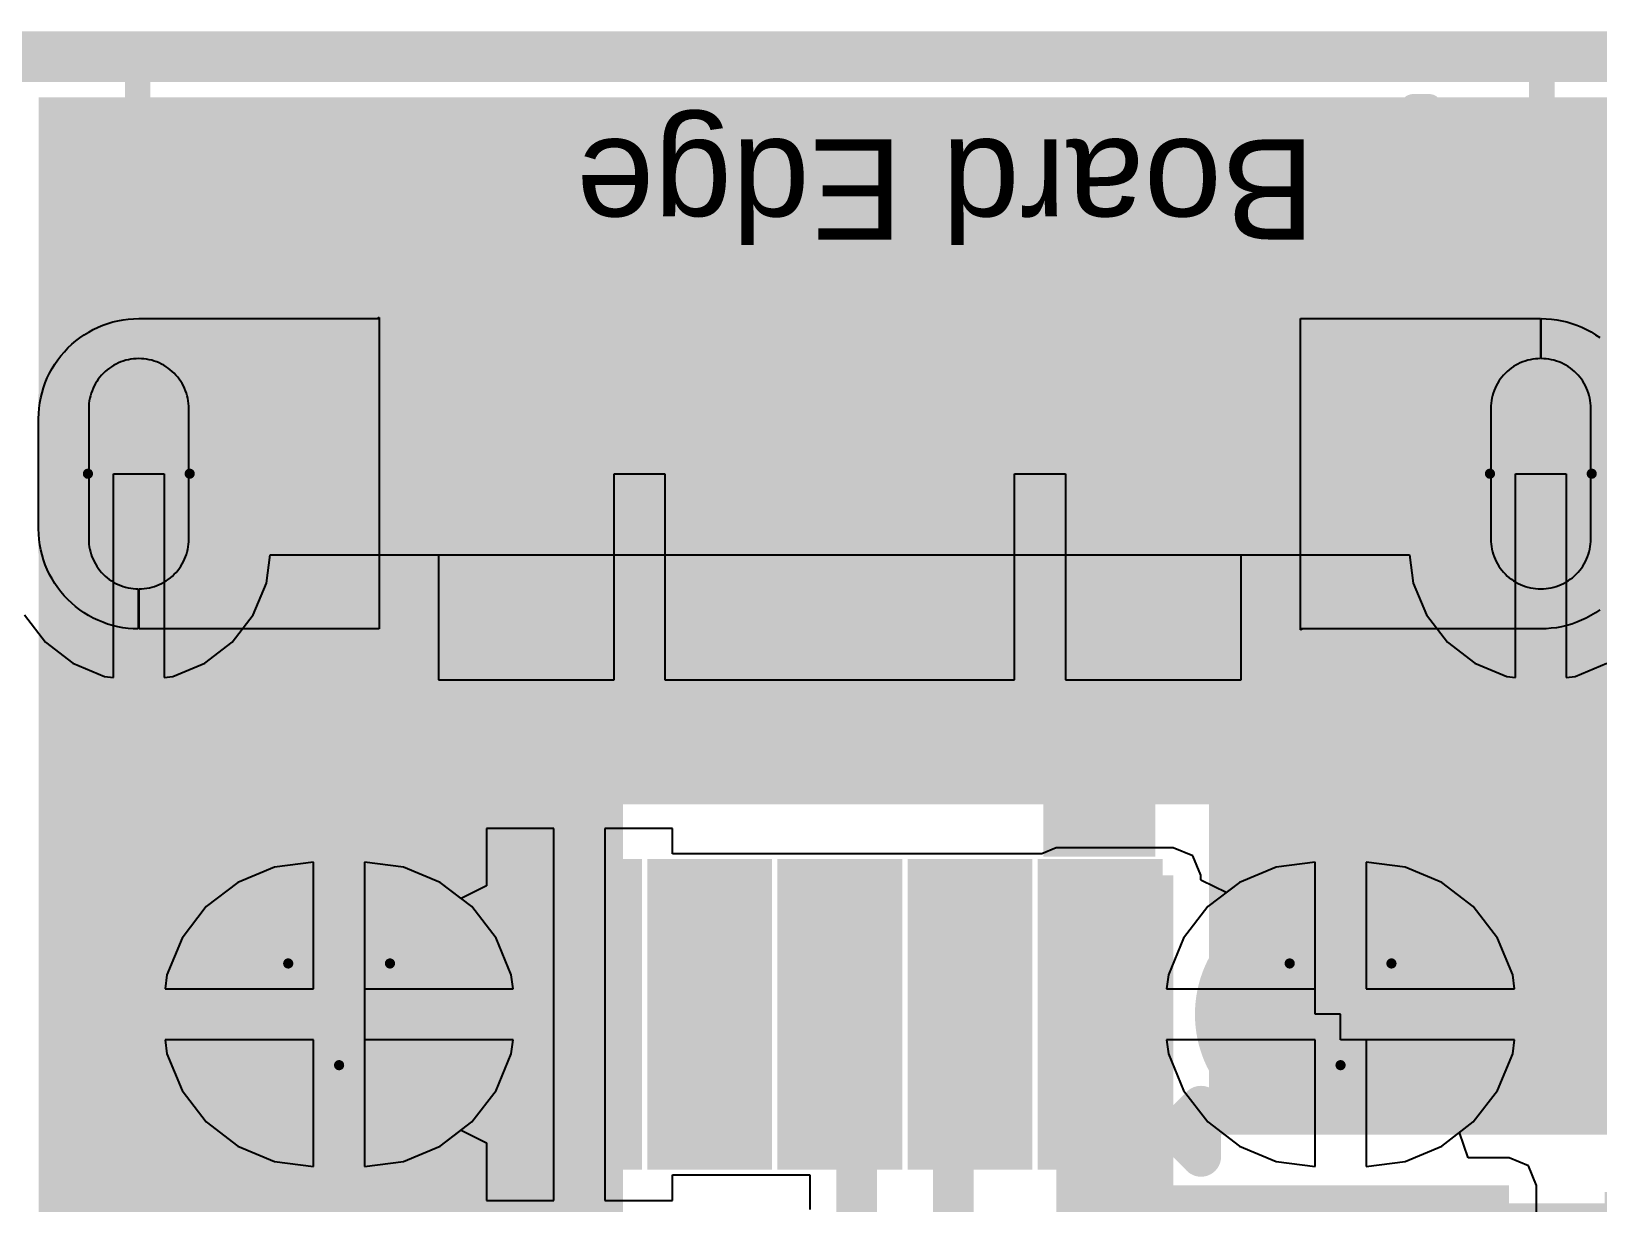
# Model space of a CAD drawing. Header units: inches. Extents: x -0.3 to 9.9, y -0.4 to 5.
# Drawn here: x 0.1525 to 0.4604, y 2.5426 to 2.7729 of the extents above; entities that cross this region are included whole.
import ezdxf

# ---------------------------------------------------------------- set-up
doc = ezdxf.new("R2010")
doc.units = ezdxf.units.IN
doc.header["$MEASUREMENT"] = 0
for name, color, linetype in [('Board Outline', 216, 'Continuous'), ('Bottom Layer', 5, 'Continuous'), ('Bottom Solder', 6, 'Continuous'), ('Drill Drawing', 1, 'Continuous'), ('Multi-Layer', 9, 'Continuous'), ('Pad Holes', 156, 'Continuous'), ('Top Layer', 1, 'Continuous'), ('Top Overlay', 2, 'Continuous'), ('Top Paste', 8, 'Continuous'), ('Top Solder', 216, 'Continuous')]:
    doc.layers.add(name, color=color, linetype=linetype)
doc.styles.add('Arial', font='', dxfattribs={"height": 0.2})
doc.styles.get('Arial').set_extended_font_data('Arial')

# ---------------------------------------------------------------- blocks, each defined once
blk = doc.blocks.new('10118194_0001LF__126')
at = {"layer": 'Bottom Layer'}
h = blk.add_hatch(color=5, dxfattribs=at)
edge = h.paths.add_edge_path()
edge.add_arc((-0.0935, 0), 0.01969, 270, 450)
edge.add_line((-0.0935, 0.01969), (-0.10335, 0.01969))
edge.add_arc((-0.10335, 0), 0.01969, 90, 270)
edge.add_line((-0.10335, -0.01969), (-0.0935, -0.01969))
h = blk.add_hatch(color=5, dxfattribs=at)
edge = h.paths.add_edge_path()
edge.add_arc((0.10335, 0), 0.01969, 270, 450)
edge.add_line((0.10335, 0.01969), (0.0935, 0.01969))
edge.add_arc((0.0935, 0), 0.01969, 90, 270)
edge.add_line((0.0935, -0.01969), (0.10335, -0.01969))
h = blk.add_hatch(color=5, dxfattribs=at)
edge = h.paths.add_edge_path()
edge.add_arc((-0.1378, -0.12106), 0.01575, 180, 360)
edge.add_line((-0.12205, -0.12106), (-0.12205, -0.09154))
edge.add_arc((-0.1378, -0.09154), 0.01575, 0, 180)
edge.add_line((-0.15354, -0.09154), (-0.15354, -0.12106))
h = blk.add_hatch(color=5, dxfattribs=at)
edge = h.paths.add_edge_path()
edge.add_arc((0.1378, -0.12106), 0.01575, 180, 360)
edge.add_line((0.15354, -0.12106), (0.15354, -0.09154))
edge.add_arc((0.1378, -0.09154), 0.01575, 0, 180)
edge.add_line((0.12205, -0.09154), (0.12205, -0.12106))
at = {"layer": 'Bottom Solder'}
h = blk.add_hatch(color=6, dxfattribs=at)
edge = h.paths.add_edge_path()
edge.add_arc((-0.0935, 0), 0.02369, 270, 450)
edge.add_line((-0.0935, 0.02369), (-0.10335, 0.02369))
edge.add_arc((-0.10335, 0), 0.02369, 90, 270)
edge.add_line((-0.10335, -0.02369), (-0.0935, -0.02369))
h = blk.add_hatch(color=6, dxfattribs=at)
edge = h.paths.add_edge_path()
edge.add_arc((0.10335, 0), 0.02369, 270, 450)
edge.add_line((0.10335, 0.02369), (0.0935, 0.02369))
edge.add_arc((0.0935, 0), 0.02369, 90, 270)
edge.add_line((0.0935, -0.02369), (0.10335, -0.02369))
h = blk.add_hatch(color=6, dxfattribs=at)
edge = h.paths.add_edge_path()
edge.add_arc((-0.1378, -0.12106), 0.01975, 180, 360)
edge.add_line((-0.11805, -0.12106), (-0.11805, -0.09154))
edge.add_arc((-0.1378, -0.09154), 0.01975, 0, 180)
edge.add_line((-0.15754, -0.09154), (-0.15754, -0.12106))
h = blk.add_hatch(color=6, dxfattribs=at)
edge = h.paths.add_edge_path()
edge.add_arc((0.1378, -0.12106), 0.01975, 180, 360)
edge.add_line((0.15754, -0.12106), (0.15754, -0.09154))
edge.add_arc((0.1378, -0.09154), 0.01975, 0, 180)
edge.add_line((0.11805, -0.09154), (0.11805, -0.12106))
at = {"layer": 'Multi-Layer'}
h = blk.add_hatch(color=9, dxfattribs=at)
edge = h.paths.add_edge_path()
edge.add_arc((-0.0935, 0), 0.01969, 270, 450)
edge.add_line((-0.0935, 0.01969), (-0.10335, 0.01969))
edge.add_arc((-0.10335, 0), 0.01969, 90, 270)
edge.add_line((-0.10335, -0.01969), (-0.0935, -0.01969))
h = blk.add_hatch(color=9, dxfattribs=at)
edge = h.paths.add_edge_path()
edge.add_arc((0.10335, 0), 0.01969, 270, 450)
edge.add_line((0.10335, 0.01969), (0.0935, 0.01969))
edge.add_arc((0.0935, 0), 0.01969, 90, 270)
edge.add_line((0.0935, -0.01969), (0.10335, -0.01969))
h = blk.add_hatch(color=9, dxfattribs=at)
edge = h.paths.add_edge_path()
edge.add_arc((-0.1378, -0.12106), 0.01575, 180, 360)
edge.add_line((-0.12205, -0.12106), (-0.12205, -0.09154))
edge.add_arc((-0.1378, -0.09154), 0.01575, 0, 180)
edge.add_line((-0.15354, -0.09154), (-0.15354, -0.12106))
h = blk.add_hatch(color=9, dxfattribs=at)
edge = h.paths.add_edge_path()
edge.add_arc((0.1378, -0.12106), 0.01575, 180, 360)
edge.add_line((0.15354, -0.12106), (0.15354, -0.09154))
edge.add_arc((0.1378, -0.09154), 0.01575, 0, 180)
edge.add_line((0.12205, -0.09154), (0.12205, -0.12106))
at = {"layer": 'Pad Holes'}
h = blk.add_hatch(color=7, dxfattribs=at)
edge = h.paths.add_edge_path()
edge.add_arc((-0.09252, 0), 0.01083, 270, 450)
edge.add_line((-0.09252, 0.01083), (-0.10433, 0.01083))
edge.add_arc((-0.10433, 0), 0.01083, 90, 270)
edge.add_line((-0.10433, -0.01083), (-0.09252, -0.01083))
h = blk.add_hatch(color=7, dxfattribs=at)
edge = h.paths.add_edge_path()
edge.add_arc((0.10433, 0), 0.01083, 270, 450)
edge.add_line((0.10433, 0.01083), (0.09252, 0.01083))
edge.add_arc((0.09252, 0), 0.01083, 90, 270)
edge.add_line((0.09252, -0.01083), (0.10433, -0.01083))
h = blk.add_hatch(color=7, dxfattribs=at)
edge = h.paths.add_edge_path()
edge.add_arc((-0.1378, -0.11909), 0.00984, 180, 360)
edge.add_line((-0.12795, -0.11909), (-0.12795, -0.0935))
edge.add_arc((-0.1378, -0.0935), 0.00984, 0, 180)
edge.add_line((-0.14764, -0.0935), (-0.14764, -0.11909))
h = blk.add_hatch(color=7, dxfattribs=at)
edge = h.paths.add_edge_path()
edge.add_arc((0.1378, -0.11909), 0.00984, 180, 360)
edge.add_line((0.14764, -0.11909), (0.14764, -0.0935))
edge.add_arc((0.1378, -0.0935), 0.00984, 0, 180)
edge.add_line((0.12795, -0.0935), (0.12795, -0.11909))
at = {"layer": 'Top Layer'}
for points in [[(-0.05945, 0.02657), (-0.04291, 0.02657), (-0.04291, -0.02657), (-0.05945, -0.02657)], [(-0.03386, 0.02657), (-0.01732, 0.02657), (-0.01732, -0.02657), (-0.03386, -0.02657)], [(-0.00827, 0.02657), (0.00827, 0.02657), (0.00827, -0.02657), (-0.00827, -0.02657)], [(0.01732, 0.02657), (0.03386, 0.02657), (0.03386, -0.02657), (0.01732, -0.02657)], [(0.04291, 0.02657), (0.05945, 0.02657), (0.05945, -0.02657), (0.04291, -0.02657)], [(-0.0689, -0.07579), (-0.00984, -0.07579), (-0.00984, -0.13681), (-0.0689, -0.13681)], [(0.00984, -0.07579), (0.0689, -0.07579), (0.0689, -0.13681), (0.00984, -0.13681)]]:
    blk.add_hatch(color=1, dxfattribs=at).paths.add_polyline_path(points)
h = blk.add_hatch(color=1, dxfattribs=at)
edge = h.paths.add_edge_path()
edge.add_arc((-0.0935, 0), 0.01969, 270, 450)
edge.add_line((-0.0935, 0.01969), (-0.10335, 0.01969))
edge.add_arc((-0.10335, 0), 0.01969, 90, 270)
edge.add_line((-0.10335, -0.01969), (-0.0935, -0.01969))
h = blk.add_hatch(color=1, dxfattribs=at)
edge = h.paths.add_edge_path()
edge.add_arc((0.10335, 0), 0.01969, 270, 450)
edge.add_line((0.10335, 0.01969), (0.0935, 0.01969))
edge.add_arc((0.0935, 0), 0.01969, 90, 270)
edge.add_line((0.0935, -0.01969), (0.10335, -0.01969))
h = blk.add_hatch(color=1, dxfattribs=at)
edge = h.paths.add_edge_path()
edge.add_arc((-0.1378, -0.12106), 0.01575, 180, 360)
edge.add_line((-0.12205, -0.12106), (-0.12205, -0.09154))
edge.add_arc((-0.1378, -0.09154), 0.01575, 0, 180)
edge.add_line((-0.15354, -0.09154), (-0.15354, -0.12106))
h = blk.add_hatch(color=1, dxfattribs=at)
edge = h.paths.add_edge_path()
edge.add_arc((0.1378, -0.12106), 0.01575, 180, 360)
edge.add_line((0.15354, -0.12106), (0.15354, -0.09154))
edge.add_arc((0.1378, -0.09154), 0.01575, 0, 180)
edge.add_line((0.12205, -0.09154), (0.12205, -0.12106))
at = {"layer": 'Top Overlay'}
blk.add_hatch(color=2, dxfattribs=at).paths.add_polyline_path([(-0.062, -0.042), (-0.04, -0.042), (-0.04, -0.031), (-0.062, -0.031)])
at = {"layer": 'Top Paste'}
for points in [[(-0.05945, 0.02657), (-0.04291, 0.02657), (-0.04291, -0.02657), (-0.05945, -0.02657)], [(-0.03386, 0.02657), (-0.01732, 0.02657), (-0.01732, -0.02657), (-0.03386, -0.02657)], [(-0.00827, 0.02657), (0.00827, 0.02657), (0.00827, -0.02657), (-0.00827, -0.02657)], [(0.01732, 0.02657), (0.03386, 0.02657), (0.03386, -0.02657), (0.01732, -0.02657)], [(0.04291, 0.02657), (0.05945, 0.02657), (0.05945, -0.02657), (0.04291, -0.02657)], [(-0.0689, -0.07579), (-0.00984, -0.07579), (-0.00984, -0.13681), (-0.0689, -0.13681)], [(0.00984, -0.07579), (0.0689, -0.07579), (0.0689, -0.13681), (0.00984, -0.13681)]]:
    blk.add_hatch(color=8, dxfattribs=at).paths.add_polyline_path(points)
at = {"layer": 'Top Solder'}
for points in [[(-0.06345, 0.03057), (-0.03891, 0.03057), (-0.03891, -0.03057), (-0.06345, -0.03057)], [(-0.03786, 0.03057), (-0.01332, 0.03057), (-0.01332, -0.03057), (-0.03786, -0.03057)], [(-0.01227, 0.03057), (0.01227, 0.03057), (0.01227, -0.03057), (-0.01227, -0.03057)], [(0.01332, 0.03057), (0.03786, 0.03057), (0.03786, -0.03057), (0.01332, -0.03057)], [(0.03891, 0.03057), (0.06345, 0.03057), (0.06345, -0.03057), (0.03891, -0.03057)], [(-0.0729, -0.07179), (-0.00584, -0.07179), (-0.00584, -0.14081), (-0.0729, -0.14081)], [(0.00584, -0.07179), (0.0729, -0.07179), (0.0729, -0.14081), (0.00584, -0.14081)]]:
    blk.add_hatch(color=216, dxfattribs=at).paths.add_polyline_path(points)
h = blk.add_hatch(color=216, dxfattribs=at)
edge = h.paths.add_edge_path()
edge.add_arc((-0.0935, 0), 0.02369, 270, 450)
edge.add_line((-0.0935, 0.02369), (-0.10335, 0.02369))
edge.add_arc((-0.10335, 0), 0.02369, 90, 270)
edge.add_line((-0.10335, -0.02369), (-0.0935, -0.02369))
h = blk.add_hatch(color=216, dxfattribs=at)
edge = h.paths.add_edge_path()
edge.add_arc((0.10335, 0), 0.02369, 270, 450)
edge.add_line((0.10335, 0.02369), (0.0935, 0.02369))
edge.add_arc((0.0935, 0), 0.02369, 90, 270)
edge.add_line((0.0935, -0.02369), (0.10335, -0.02369))
h = blk.add_hatch(color=216, dxfattribs=at)
edge = h.paths.add_edge_path()
edge.add_arc((-0.1378, -0.12106), 0.01975, 180, 360)
edge.add_line((-0.11805, -0.12106), (-0.11805, -0.09154))
edge.add_arc((-0.1378, -0.09154), 0.01975, 0, 180)
edge.add_line((-0.15754, -0.09154), (-0.15754, -0.12106))
h = blk.add_hatch(color=216, dxfattribs=at)
edge = h.paths.add_edge_path()
edge.add_arc((0.1378, -0.12106), 0.01975, 180, 360)
edge.add_line((0.15754, -0.12106), (0.15754, -0.09154))
edge.add_arc((0.1378, -0.09154), 0.01975, 0, 180)
edge.add_line((0.11805, -0.09154), (0.11805, -0.12106))
at = {"layer": 'Top Layer'}
for p, q in [((-0.14485, -0.07709), (-0.14388, -0.07675)), ((-0.14388, -0.07675), (-0.14289, -0.07646)), ((-0.14289, -0.07646), (-0.14189, -0.07622)), ((-0.14189, -0.07622), (-0.14087, -0.07603)), ((-0.14087, -0.07603), (-0.13985, -0.0759)), ((-0.13985, -0.0759), (-0.13883, -0.07581)), ((-0.13883, -0.07581), (-0.1378, -0.07579)), ((-0.1378, -0.07579), (-0.09075, -0.07579)), ((-0.09075, -0.07579), (-0.09075, -0.07559)), ((-0.09075, -0.07559), (-0.09055, -0.07559)), ((-0.09055, -0.07559), (-0.09055, -0.13681)), ((0.09055, -0.13701), (0.09055, -0.07579)), ((0.09055, -0.07579), (0.1377, -0.07579)), ((0.1377, -0.07579), (0.1377, -0.08366)), ((0.13789, -0.07579), (0.13887, -0.07581)), ((0.13789, -0.08366), (0.13789, -0.07579)), ((0.13887, -0.07581), (0.1399, -0.07589)), ((0.1399, -0.07589), (0.14092, -0.07603)), ((0.14092, -0.07603), (0.14193, -0.07622)), ((0.14193, -0.07622), (0.14293, -0.07646)), ((0.14293, -0.07646), (0.14391, -0.07675)), ((0.14391, -0.07675), (0.14488, -0.07709)), ((-0.14937, -0.07955), (-0.14852, -0.07896)), ((-0.14852, -0.07896), (-0.14764, -0.07842)), ((-0.14764, -0.07842), (-0.14673, -0.07793)), ((-0.14673, -0.07793), (-0.1458, -0.07749)), ((-0.1458, -0.07749), (-0.14485, -0.07709)), ((0.14488, -0.07709), (0.14583, -0.07748)), ((0.14583, -0.07748), (0.14676, -0.07793)), ((0.14676, -0.07793), (0.14766, -0.07842)), ((0.14766, -0.07842), (0.14854, -0.07896)), ((0.14854, -0.07896), (0.14939, -0.07954)), ((0.14939, -0.07954), (0.1502, -0.08016)), ((0.1502, -0.08016), (0.15098, -0.08083)), ((0.15098, -0.08083), (0.15173, -0.08154)), ((0.15173, -0.08154), (0.15244, -0.08228)), ((0.15244, -0.08228), (0.1531, -0.08307)), ((0.1531, -0.08307), (0.15373, -0.08388)), ((-0.14438, -0.08619), (-0.14475, -0.08654)), ((-0.14399, -0.08585), (-0.14438, -0.08619)), ((-0.14358, -0.08554), (-0.14399, -0.08585)), ((-0.14316, -0.08525), (-0.14358, -0.08554)), ((-0.14272, -0.08498), (-0.14316, -0.08525)), ((-0.14226, -0.08473), (-0.14272, -0.08498)), ((-0.1418, -0.08451), (-0.14226, -0.08473)), ((-0.14132, -0.08432), (-0.1418, -0.08451)), ((-0.14084, -0.08414), (-0.14132, -0.08432)), ((-0.14034, -0.084), (-0.14084, -0.08414)), ((-0.13984, -0.08388), (-0.14034, -0.084)), ((-0.13933, -0.08378), (-0.13984, -0.08388)), ((-0.13882, -0.08372), (-0.13933, -0.08378)), ((-0.13831, -0.08367), (-0.13882, -0.08372)), ((-0.1378, -0.08366), (-0.13831, -0.08367)), ((-0.13728, -0.08367), (-0.1378, -0.08366)), ((-0.13677, -0.08372), (-0.13728, -0.08367)), ((-0.13626, -0.08378), (-0.13677, -0.08372)), ((-0.13575, -0.08388), (-0.13626, -0.08378)), ((-0.13525, -0.084), (-0.13575, -0.08388)), ((-0.13475, -0.08414), (-0.13525, -0.084)), ((-0.13427, -0.08432), (-0.13475, -0.08414)), ((-0.13379, -0.08451), (-0.13427, -0.08432)), ((-0.13333, -0.08473), (-0.13379, -0.08451)), ((-0.13287, -0.08498), (-0.13333, -0.08473)), ((-0.13243, -0.08525), (-0.13287, -0.08498)), ((-0.13201, -0.08554), (-0.13243, -0.08525)), ((-0.1316, -0.08585), (-0.13201, -0.08554)), ((-0.13121, -0.08619), (-0.1316, -0.08585)), ((-0.13084, -0.08654), (-0.13121, -0.08619)), ((0.13119, -0.08618), (0.13082, -0.08653)), ((0.13158, -0.08584), (0.13119, -0.08618)), ((0.13199, -0.08553), (0.13158, -0.08584)), ((0.13241, -0.08524), (0.13199, -0.08553)), ((0.13285, -0.08497), (0.13241, -0.08524)), ((0.1333, -0.08473), (0.13285, -0.08497)), ((0.13376, -0.08451), (0.1333, -0.08473)), ((0.13424, -0.08431), (0.13376, -0.08451)), ((0.13472, -0.08414), (0.13424, -0.08431)), ((0.13521, -0.084), (0.13472, -0.08414)), ((0.13571, -0.08388), (0.13521, -0.084)), ((0.13621, -0.08378), (0.13571, -0.08388)), ((0.13672, -0.08371), (0.13621, -0.08378)), ((0.13723, -0.08367), (0.13672, -0.08371)), ((0.1377, -0.08366), (0.13723, -0.08367)), ((0.13836, -0.08367), (0.13789, -0.08366)), ((0.13887, -0.08371), (0.13836, -0.08367)), ((0.13938, -0.08378), (0.13887, -0.08371)), ((0.13988, -0.08388), (0.13938, -0.08378)), ((0.14038, -0.084), (0.13988, -0.08388)), ((0.14087, -0.08414), (0.14038, -0.084)), ((0.14135, -0.08431), (0.14087, -0.08414)), ((0.14183, -0.08451), (0.14135, -0.08431)), ((0.14229, -0.08473), (0.14183, -0.08451)), ((0.14274, -0.08497), (0.14229, -0.08473)), ((0.14318, -0.08524), (0.14274, -0.08497)), ((0.1436, -0.08553), (0.14318, -0.08524)), ((0.14401, -0.08584), (0.1436, -0.08553)), ((0.1444, -0.08618), (0.14401, -0.08584)), ((0.14477, -0.08653), (0.1444, -0.08618)), ((0.15373, -0.08388), (0.15431, -0.08473)), ((0.15431, -0.08473), (0.15485, -0.08561)), ((0.15485, -0.08561), (0.15534, -0.08651)), ((-0.14657, -0.08904), (-0.14679, -0.0895)), ((-0.14632, -0.08858), (-0.14657, -0.08904)), ((-0.14605, -0.08814), (-0.14632, -0.08858)), ((-0.14576, -0.08772), (-0.14605, -0.08814)), ((-0.14544, -0.08731), (-0.14576, -0.08772)), ((-0.14511, -0.08692), (-0.14544, -0.08731)), ((-0.14475, -0.08654), (-0.14511, -0.08692)), ((-0.13048, -0.08692), (-0.13084, -0.08654)), ((-0.13015, -0.08731), (-0.13048, -0.08692)), ((-0.12983, -0.08772), (-0.13015, -0.08731)), ((-0.12954, -0.08814), (-0.12983, -0.08772)), ((-0.12927, -0.08858), (-0.12954, -0.08814)), ((-0.12903, -0.08904), (-0.12927, -0.08858)), ((-0.1288, -0.0895), (-0.12903, -0.08904)), ((0.12902, -0.08901), (0.1288, -0.08947)), ((0.12926, -0.08856), (0.12902, -0.08901)), ((0.12953, -0.08812), (0.12926, -0.08856)), ((0.12982, -0.0877), (0.12953, -0.08812)), ((0.13014, -0.08729), (0.12982, -0.0877)), ((0.13047, -0.0869), (0.13014, -0.08729)), ((0.13082, -0.08653), (0.13047, -0.0869)), ((0.14512, -0.0869), (0.14477, -0.08653)), ((0.14546, -0.08729), (0.14512, -0.0869)), ((0.14577, -0.0877), (0.14546, -0.08729)), ((0.14606, -0.08812), (0.14577, -0.0877)), ((0.14633, -0.08856), (0.14606, -0.08812)), ((0.14657, -0.08901), (0.14633, -0.08856)), ((0.14679, -0.08947), (0.14657, -0.08901)), ((0.15534, -0.08651), (0.15578, -0.08744)), ((0.15578, -0.08744), (0.15618, -0.08839)), ((0.15618, -0.08839), (0.15652, -0.08936)), ((-0.14752, -0.09196), (-0.14758, -0.09248)), ((-0.14742, -0.09146), (-0.14752, -0.09196)), ((-0.1473, -0.09096), (-0.14742, -0.09146)), ((-0.14716, -0.09046), (-0.1473, -0.09096)), ((-0.14698, -0.08998), (-0.14716, -0.09046)), ((-0.14679, -0.0895), (-0.14698, -0.08998)), ((-0.12861, -0.08998), (-0.1288, -0.0895)), ((-0.12843, -0.09046), (-0.12861, -0.08998)), ((-0.12829, -0.09096), (-0.12843, -0.09046)), ((-0.12817, -0.09146), (-0.12829, -0.09096)), ((-0.12807, -0.09196), (-0.12817, -0.09146)), ((-0.12801, -0.09248), (-0.12807, -0.09196)), ((0.12807, -0.09192), (0.12801, -0.09243)), ((0.12817, -0.09142), (0.12807, -0.09192)), ((0.12829, -0.09092), (0.12817, -0.09142)), ((0.12843, -0.09043), (0.12829, -0.09092)), ((0.1286, -0.08995), (0.12843, -0.09043)), ((0.1288, -0.08947), (0.1286, -0.08995)), ((0.14699, -0.08995), (0.14679, -0.08947)), ((0.14716, -0.09043), (0.14699, -0.08995)), ((0.1473, -0.09092), (0.14716, -0.09043)), ((0.14742, -0.09142), (0.1473, -0.09092)), ((0.14752, -0.09192), (0.14742, -0.09142)), ((0.14758, -0.09243), (0.14752, -0.09192)), ((0.15652, -0.08936), (0.15681, -0.09034)), ((0.15681, -0.09034), (0.15705, -0.09134)), ((0.15705, -0.09134), (0.15724, -0.09235)), ((0.15724, -0.09235), (0.15737, -0.09337)), ((-0.14762, -0.09299), (-0.14764, -0.0935)), ((-0.14764, -0.0935), (-0.14764, -0.11909)), ((-0.14758, -0.09248), (-0.14762, -0.09299)), ((-0.12797, -0.09299), (-0.12801, -0.09248)), ((-0.12795, -0.0935), (-0.12797, -0.09299)), ((-0.12795, -0.0939), (-0.12795, -0.0935)), ((-0.12795, -0.1187), (-0.12795, -0.0939)), ((0.12797, -0.09294), (0.12795, -0.0935)), ((0.12795, -0.0935), (0.12795, -0.0939)), ((0.12795, -0.0939), (0.12795, -0.1187)), ((0.12801, -0.09243), (0.12797, -0.09294)), ((0.14762, -0.09294), (0.14758, -0.09243)), ((0.14764, -0.0935), (0.14762, -0.09294)), ((0.14764, -0.11909), (0.14764, -0.0935)), ((0.15737, -0.09337), (0.15745, -0.0944)), ((0.15745, -0.0944), (0.15748, -0.09547)), ((0.15748, -0.09547), (0.15748, -0.11713)), ((-0.14764, -0.11909), (-0.14762, -0.11966)), ((-0.14762, -0.11966), (-0.14758, -0.12017)), ((-0.12801, -0.12017), (-0.12797, -0.11966)), ((-0.12797, -0.11966), (-0.12795, -0.11909)), ((-0.12795, -0.11909), (-0.12795, -0.1187)), ((0.12795, -0.1187), (0.12795, -0.11909)), ((0.12795, -0.11909), (0.12797, -0.11961)), ((0.12797, -0.11961), (0.12801, -0.12012)), ((0.14758, -0.12012), (0.14762, -0.11961)), ((0.14762, -0.11961), (0.14764, -0.11909)), ((0.15737, -0.11918), (0.15724, -0.12021)), ((0.15745, -0.11816), (0.15737, -0.11918)), ((0.15748, -0.11713), (0.15745, -0.11816)), ((-0.14758, -0.12017), (-0.14752, -0.12068)), ((-0.14752, -0.12068), (-0.14742, -0.12118)), ((-0.14742, -0.12118), (-0.1473, -0.12168)), ((-0.1473, -0.12168), (-0.14716, -0.12217)), ((-0.14716, -0.12217), (-0.14699, -0.12265)), ((-0.14699, -0.12265), (-0.14679, -0.12313)), ((-0.14679, -0.12313), (-0.14657, -0.12359)), ((-0.12902, -0.12359), (-0.1288, -0.12313)), ((-0.1288, -0.12313), (-0.1286, -0.12265)), ((-0.1286, -0.12265), (-0.12843, -0.12217)), ((-0.12843, -0.12217), (-0.12829, -0.12168)), ((-0.12829, -0.12168), (-0.12817, -0.12118)), ((-0.12817, -0.12118), (-0.12807, -0.12068)), ((-0.12807, -0.12068), (-0.12801, -0.12017)), ((0.12801, -0.12012), (0.12807, -0.12063)), ((0.12807, -0.12063), (0.12817, -0.12114)), ((0.12817, -0.12114), (0.12829, -0.12164)), ((0.12829, -0.12164), (0.12843, -0.12214)), ((0.12843, -0.12214), (0.12861, -0.12262)), ((0.12861, -0.12262), (0.1288, -0.1231)), ((0.1288, -0.1231), (0.12903, -0.12356)), ((0.14657, -0.12356), (0.14679, -0.1231)), ((0.14679, -0.1231), (0.14698, -0.12262)), ((0.14698, -0.12262), (0.14716, -0.12214)), ((0.14716, -0.12214), (0.1473, -0.12164)), ((0.1473, -0.12164), (0.14742, -0.12114)), ((0.14742, -0.12114), (0.14752, -0.12063)), ((0.14752, -0.12063), (0.14758, -0.12012)), ((0.15681, -0.12222), (0.15652, -0.12321)), ((0.15705, -0.12122), (0.15681, -0.12222)), ((0.15724, -0.12021), (0.15705, -0.12122)), ((-0.14657, -0.12359), (-0.14633, -0.12404)), ((-0.14633, -0.12404), (-0.14606, -0.12448)), ((-0.14606, -0.12448), (-0.14577, -0.1249)), ((-0.14577, -0.1249), (-0.14546, -0.12531)), ((-0.14546, -0.12531), (-0.14512, -0.1257)), ((-0.14512, -0.1257), (-0.14477, -0.12607)), ((-0.14477, -0.12607), (-0.1444, -0.12642)), ((-0.13119, -0.12642), (-0.13082, -0.12607)), ((-0.13082, -0.12607), (-0.13047, -0.1257)), ((-0.13047, -0.1257), (-0.13014, -0.12531)), ((-0.13014, -0.12531), (-0.12982, -0.1249)), ((-0.12982, -0.1249), (-0.12953, -0.12448)), ((-0.12953, -0.12448), (-0.12926, -0.12404)), ((-0.12926, -0.12404), (-0.12902, -0.12359)), ((0.12903, -0.12356), (0.12927, -0.12402)), ((0.12927, -0.12402), (0.12954, -0.12446)), ((0.12954, -0.12446), (0.12983, -0.12488)), ((0.12983, -0.12488), (0.13015, -0.12529)), ((0.13015, -0.12529), (0.13048, -0.12568)), ((0.13048, -0.12568), (0.13084, -0.12605)), ((0.13084, -0.12605), (0.13121, -0.12641)), ((0.14438, -0.12641), (0.14475, -0.12605)), ((0.14475, -0.12605), (0.14511, -0.12568)), ((0.14511, -0.12568), (0.14544, -0.12529)), ((0.14544, -0.12529), (0.14576, -0.12488)), ((0.14576, -0.12488), (0.14605, -0.12446)), ((0.14605, -0.12446), (0.14632, -0.12402)), ((0.14632, -0.12402), (0.14657, -0.12356)), ((0.15533, -0.12606), (0.15484, -0.12697)), ((0.15578, -0.12513), (0.15533, -0.12606)), ((0.15617, -0.12418), (0.15578, -0.12513)), ((0.15652, -0.12321), (0.15617, -0.12418)), ((-0.1444, -0.12642), (-0.14401, -0.12675)), ((-0.14401, -0.12675), (-0.1436, -0.12707)), ((-0.1436, -0.12707), (-0.14318, -0.12736)), ((-0.14318, -0.12736), (-0.14274, -0.12762)), ((-0.14274, -0.12762), (-0.14229, -0.12787)), ((-0.14229, -0.12787), (-0.14183, -0.12809)), ((-0.14183, -0.12809), (-0.14135, -0.12829)), ((-0.14135, -0.12829), (-0.14087, -0.12846)), ((-0.14087, -0.12846), (-0.14038, -0.1286)), ((-0.14038, -0.1286), (-0.13988, -0.12872)), ((-0.13988, -0.12872), (-0.13938, -0.12882)), ((-0.13938, -0.12882), (-0.13887, -0.12888)), ((-0.13887, -0.12888), (-0.13836, -0.12892)), ((-0.13836, -0.12892), (-0.13789, -0.12894)), ((-0.13789, -0.12894), (-0.13789, -0.13681)), ((-0.1377, -0.12894), (-0.13723, -0.12892)), ((-0.1377, -0.13681), (-0.1377, -0.12894)), ((-0.13723, -0.12892), (-0.13672, -0.12888)), ((-0.13672, -0.12888), (-0.13621, -0.12882)), ((-0.13621, -0.12882), (-0.13571, -0.12872)), ((-0.13571, -0.12872), (-0.13521, -0.1286)), ((-0.13521, -0.1286), (-0.13472, -0.12846)), ((-0.13472, -0.12846), (-0.13424, -0.12829)), ((-0.13424, -0.12829), (-0.13376, -0.12809)), ((-0.13376, -0.12809), (-0.1333, -0.12787)), ((-0.1333, -0.12787), (-0.13285, -0.12762)), ((-0.13285, -0.12762), (-0.13241, -0.12736)), ((-0.13241, -0.12736), (-0.13199, -0.12707)), ((-0.13199, -0.12707), (-0.13158, -0.12675)), ((-0.13158, -0.12675), (-0.13119, -0.12642)), ((0.13121, -0.12641), (0.1316, -0.12674)), ((0.1316, -0.12674), (0.13201, -0.12706)), ((0.13201, -0.12706), (0.13243, -0.12735)), ((0.13243, -0.12735), (0.13287, -0.12762)), ((0.13287, -0.12762), (0.13333, -0.12786)), ((0.13333, -0.12786), (0.13379, -0.12809)), ((0.13379, -0.12809), (0.13427, -0.12828)), ((0.13427, -0.12828), (0.13475, -0.12846)), ((0.13475, -0.12846), (0.13525, -0.1286)), ((0.13525, -0.1286), (0.13575, -0.12872)), ((0.13575, -0.12872), (0.13626, -0.12882)), ((0.13626, -0.12882), (0.13677, -0.12888)), ((0.13677, -0.12888), (0.13728, -0.12892)), ((0.13728, -0.12892), (0.1378, -0.12894)), ((0.1378, -0.12894), (0.13831, -0.12892)), ((0.13831, -0.12892), (0.13882, -0.12888)), ((0.13882, -0.12888), (0.13933, -0.12882)), ((0.13933, -0.12882), (0.13984, -0.12872)), ((0.13984, -0.12872), (0.14034, -0.1286)), ((0.14034, -0.1286), (0.14084, -0.12846)), ((0.14084, -0.12846), (0.14132, -0.12828)), ((0.14132, -0.12828), (0.1418, -0.12809)), ((0.1418, -0.12809), (0.14226, -0.12786)), ((0.14226, -0.12786), (0.14272, -0.12762)), ((0.14272, -0.12762), (0.14316, -0.12735)), ((0.14316, -0.12735), (0.14358, -0.12706)), ((0.14358, -0.12706), (0.14399, -0.12674)), ((0.14399, -0.12674), (0.14438, -0.12641)), ((0.15372, -0.1287), (0.15309, -0.12951)), ((0.1543, -0.12785), (0.15372, -0.1287)), ((0.15484, -0.12697), (0.1543, -0.12785)), ((0.15097, -0.13175), (0.15018, -0.13242)), ((0.15171, -0.13105), (0.15097, -0.13175)), ((0.15242, -0.1303), (0.15171, -0.13105)), ((0.15309, -0.12951), (0.15242, -0.1303)), ((-0.14854, -0.13364), (-0.14939, -0.13306)), ((-0.14766, -0.13418), (-0.14854, -0.13364)), ((-0.14676, -0.13467), (-0.14766, -0.13418)), ((-0.14583, -0.13511), (-0.14676, -0.13467)), ((-0.14488, -0.13551), (-0.14583, -0.13511)), ((0.1458, -0.13511), (0.14485, -0.1355)), ((0.14673, -0.13467), (0.1458, -0.13511)), ((0.14764, -0.13417), (0.14673, -0.13467)), ((0.14852, -0.13364), (0.14764, -0.13417)), ((0.14937, -0.13305), (0.14852, -0.13364)), ((0.15018, -0.13242), (0.14937, -0.13305)), ((-0.14391, -0.13585), (-0.14488, -0.13551)), ((-0.14293, -0.13614), (-0.14391, -0.13585)), ((-0.14193, -0.13638), (-0.14293, -0.13614)), ((-0.14092, -0.13657), (-0.14193, -0.13638)), ((-0.1399, -0.1367), (-0.14092, -0.13657)), ((-0.13887, -0.13678), (-0.1399, -0.1367)), ((-0.13789, -0.13681), (-0.13887, -0.13678)), ((-0.09055, -0.13681), (-0.1377, -0.13681)), ((0.09075, -0.13701), (0.09055, -0.13701)), ((0.1378, -0.13681), (0.09075, -0.13681)), ((0.09075, -0.13681), (0.09075, -0.13701)), ((0.13883, -0.13678), (0.1378, -0.13681)), ((0.13985, -0.1367), (0.13883, -0.13678)), ((0.14087, -0.13657), (0.13985, -0.1367)), ((0.14189, -0.13638), (0.14087, -0.13657)), ((0.14289, -0.13614), (0.14189, -0.13638)), ((0.14388, -0.13585), (0.14289, -0.13614)), ((0.14485, -0.1355), (0.14388, -0.13585))]:
    blk.add_line(p, q, dxfattribs=at)
at = {"layer": 'Top Overlay'}
for points in [[(-0.066, 0.023, 0.00787, 0.00787, 0), (-0.071, 0.028, 0.00787, 0.00787, 0)], [(-0.071, 0.028, 0.00787, 0.00787, 0), (-0.071, 0.018, 0.00787, 0.00787, 0)], [(-0.066, 0.023, 0.00787, 0.00787, 0), (-0.071, 0.018, 0.00787, 0.00787, 0)], [(-0.138, 0, 0.005, 0.005, 0), (-0.138, -0.061, 0.005, 0.005, 0)], [(0.138, 0, 0.005, 0.005, 0), (0.138, -0.061, 0.005, 0.005, 0)], [(-0.138, -0.14823, 0.005, 0.005, 0), (-0.138, -0.186, 0.005, 0.005, 0)], [(0.138, -0.14823, 0.005, 0.005, 0), (0.138, -0.186, 0.005, 0.005, 0)], [(-0.10727, -0.15704, 0.005, 0.005, 0), (-0.11427, -0.16404, 0.005, 0.005, 0)], [(-0.09927, -0.15704, 0.005, 0.005, 0), (-0.10727, -0.15704, 0.005, 0.005, 0)], [(-0.11427, -0.16404, 0.005, 0.005, 0), (-0.11427, -0.17204, 0.005, 0.005, 0)], [(-0.11585, -0.17846, 0.005, 0.005, 0), (-0.12227, -0.17204, 0.005, 0.005, 0)], [(-0.11427, -0.17204, 0.005, 0.005, 0), (-0.12227, -0.17204, 0.005, 0.005, 0)], [(-0.10627, -0.17204, 0.005, 0.005, 0), (-0.11427, -0.17204, 0.005, 0.005, 0)], [(-0.10627, -0.17204, 0.005, 0.005, 0), (-0.1127, -0.17846, 0.005, 0.005, 0)], [(-0.1127, -0.17846, 0.005, 0.005, 0), (-0.11585, -0.17846, 0.005, 0.005, 0)], [(0.138, -0.186, 0.005, 0.005, 0), (-0.138, -0.186, 0.005, 0.005, 0)]]:
    blk.add_lwpolyline(points, format="xyseb", dxfattribs=at)
for points in [[(-0.07297, 0.028, 0.00394, 0.00394, 1), (-0.06903, 0.028, 0.00394, 0.00394, 1)], [(-0.07297, 0.028, 0.00394, 0.00394, 1), (-0.06903, 0.028, 0.00394, 0.00394, 1)], [(-0.06797, 0.023, 0.00394, 0.00394, 1), (-0.06403, 0.023, 0.00394, 0.00394, 1)], [(-0.06797, 0.023, 0.00394, 0.00394, 1), (-0.06403, 0.023, 0.00394, 0.00394, 1)], [(-0.07297, 0.018, 0.00394, 0.00394, 1), (-0.06903, 0.018, 0.00394, 0.00394, 1)], [(-0.07297, 0.018, 0.00394, 0.00394, 1), (-0.06903, 0.018, 0.00394, 0.00394, 1)], [(-0.13925, 0, 0.0025, 0.0025, 1), (-0.13675, 0, 0.0025, 0.0025, 1)], [(0.13675, 0, 0.0025, 0.0025, 1), (0.13925, 0, 0.0025, 0.0025, 1)], [(-0.13925, -0.061, 0.0025, 0.0025, 1), (-0.13675, -0.061, 0.0025, 0.0025, 1)], [(0.13675, -0.061, 0.0025, 0.0025, 1), (0.13925, -0.061, 0.0025, 0.0025, 1)], [(-0.13925, -0.14823, 0.0025, 0.0025, 1), (-0.13675, -0.14823, 0.0025, 0.0025, 1)], [(0.13675, -0.14823, 0.0025, 0.0025, 1), (0.13925, -0.14823, 0.0025, 0.0025, 1)], [(-0.10852, -0.15704, 0.0025, 0.0025, 1), (-0.10602, -0.15704, 0.0025, 0.0025, 1)], [(-0.10852, -0.15704, 0.0025, 0.0025, 1), (-0.10602, -0.15704, 0.0025, 0.0025, 1)], [(-0.10052, -0.15704, 0.0025, 0.0025, 1), (-0.09802, -0.15704, 0.0025, 0.0025, 1)], [(-0.11552, -0.16404, 0.0025, 0.0025, 1), (-0.11302, -0.16404, 0.0025, 0.0025, 1)], [(-0.11552, -0.16404, 0.0025, 0.0025, 1), (-0.11302, -0.16404, 0.0025, 0.0025, 1)], [(-0.12352, -0.17204, 0.0025, 0.0025, 1), (-0.12102, -0.17204, 0.0025, 0.0025, 1)], [(-0.12352, -0.17204, 0.0025, 0.0025, 1), (-0.12102, -0.17204, 0.0025, 0.0025, 1)], [(-0.11552, -0.17204, 0.0025, 0.0025, 1), (-0.11302, -0.17204, 0.0025, 0.0025, 1)], [(-0.11552, -0.17204, 0.0025, 0.0025, 1), (-0.11302, -0.17204, 0.0025, 0.0025, 1)], [(-0.11552, -0.17204, 0.0025, 0.0025, 1), (-0.11302, -0.17204, 0.0025, 0.0025, 1)], [(-0.10752, -0.17204, 0.0025, 0.0025, 1), (-0.10502, -0.17204, 0.0025, 0.0025, 1)], [(-0.10752, -0.17204, 0.0025, 0.0025, 1), (-0.10502, -0.17204, 0.0025, 0.0025, 1)], [(-0.1171, -0.17846, 0.0025, 0.0025, 1), (-0.1146, -0.17846, 0.0025, 0.0025, 1)], [(-0.1171, -0.17846, 0.0025, 0.0025, 1), (-0.1146, -0.17846, 0.0025, 0.0025, 1)], [(-0.11395, -0.17846, 0.0025, 0.0025, 1), (-0.11145, -0.17846, 0.0025, 0.0025, 1)], [(-0.11395, -0.17846, 0.0025, 0.0025, 1), (-0.11145, -0.17846, 0.0025, 0.0025, 1)], [(-0.13925, -0.186, 0.0025, 0.0025, 1), (-0.13675, -0.186, 0.0025, 0.0025, 1)], [(-0.13925, -0.186, 0.0025, 0.0025, 1), (-0.13675, -0.186, 0.0025, 0.0025, 1)], [(0.13675, -0.186, 0.0025, 0.0025, 1), (0.13925, -0.186, 0.0025, 0.0025, 1)], [(0.13675, -0.186, 0.0025, 0.0025, 1), (0.13925, -0.186, 0.0025, 0.0025, 1)]]:
    blk.add_lwpolyline(points, format="xyseb", close=True, dxfattribs=at)
at = {"layer": 'Top Overlay', "style": 'Arial'}
blk.add_text('Board Edge ', height=0.019685, dxfattribs=at).set_placement((-0.09342, -0.17204))
blk = doc.blocks.new('F____0603_138')
at = {"layer": 'Top Layer'}
for points in [[(-0.01378, -0.01969), (-0.05315, -0.01969), (-0.05315, 0.01969), (-0.01378, 0.01969)], [(0.05315, -0.01969), (0.01378, -0.01969), (0.01378, 0.01969), (0.05315, 0.01969)]]:
    blk.add_hatch(color=1, dxfattribs=at).paths.add_polyline_path(points)
at = {"layer": 'Top Paste'}
for points in [[(-0.01378, -0.01969), (-0.05315, -0.01969), (-0.05315, 0.01969), (-0.01378, 0.01969)], [(0.05315, -0.01969), (0.01378, -0.01969), (0.01378, 0.01969), (0.05315, 0.01969)]]:
    blk.add_hatch(color=8, dxfattribs=at).paths.add_polyline_path(points)
at = {"layer": 'Top Solder'}
for points in [[(-0.00978, -0.02369), (-0.05715, -0.02369), (-0.05715, 0.02369), (-0.00978, 0.02369)], [(0.05715, -0.02369), (0.00978, -0.02369), (0.00978, 0.02369), (0.05715, 0.02369)]]:
    blk.add_hatch(color=216, dxfattribs=at).paths.add_polyline_path(points)
at = {"layer": 'Top Overlay'}
for points in [[(-0.01, 0.019, 0.005, 0.005, 0), (0.01, 0.019, 0.005, 0.005, 0)], [(-0.00761, -0.0001, 0.00394, 0.00394, -0.770164), (0, 0, 0.00394, 0.00394, 0)], [(0.00773, 0.00181, 0.00394, 0.00394, -0.784117), (0.00028, 0.00008, 0.00394, 0.00394, 0)], [(-0.01, -0.019, 0.005, 0.005, 0), (0.01, -0.019, 0.005, 0.005, 0)]]:
    blk.add_lwpolyline(points, format="xyseb", dxfattribs=at)
for points in [[(-0.01125, 0.019, 0.0025, 0.0025, 1), (-0.00875, 0.019, 0.0025, 0.0025, 1)], [(0.00875, 0.019, 0.0025, 0.0025, 1), (0.01125, 0.019, 0.0025, 0.0025, 1)], [(0.00674, 0.00181, 0.00197, 0.00197, 1), (0.00871, 0.00181, 0.00197, 0.00197, 1)], [(-0.0086, -0.0001, 0.00197, 0.00197, 1), (-0.00663, -0.0001, 0.00197, 0.00197, 1)], [(-0.00098, 0, 0.00197, 0.00197, 1), (0.00098, 0, 0.00197, 0.00197, 1)], [(-0.00071, 0.00008, 0.00197, 0.00197, 1), (0.00126, 0.00008, 0.00197, 0.00197, 1)], [(-0.01125, -0.019, 0.0025, 0.0025, 1), (-0.00875, -0.019, 0.0025, 0.0025, 1)], [(0.00875, -0.019, 0.0025, 0.0025, 1), (0.01125, -0.019, 0.0025, 0.0025, 1)]]:
    blk.add_lwpolyline(points, format="xyseb", close=True, dxfattribs=at)

msp = doc.modelspace()

# ---------------------------------------------------------------- hatches: boundary and pattern name
at = {"layer": 'Bottom Layer'}
msp.add_hatch(color=5, dxfattribs=at).paths.add_polyline_path([(0.158, 2.682), (0.465, 2.682), (0.465, 2.719), (0.158, 2.719)])
at = {"layer": 'Top Layer'}
for points in [[(0.15397, 2.69695), (1.85, 2.69695), (1.85, 2.75995), (0.15397, 2.75995)], [(0.15397, 2.62095), (0.557, 2.62095), (0.557, 2.70995), (0.15397, 2.70995)], [(0.15397, 2.53395), (0.26882, 2.53395), (0.26882, 2.63495), (0.15397, 2.63495)], [(0.557, 2.63495), (0.38403, 2.63495), (0.38403, 2.556), (0.557, 2.556)], [(0.354, 2.536), (0.377, 2.536), (0.377, 2.607), (0.354, 2.607)], [(0.357, 2.525), (0.377, 2.525), (0.377, 2.606), (0.357, 2.606)], [(0.443, 2.523), (0.443, 2.546), (0.356, 2.546), (0.356, 2.523)], [(0.443, 2.545), (0.398, 2.545), (0.398, 2.496), (0.443, 2.496)]]:
    msp.add_hatch(color=1, dxfattribs=at).paths.add_polyline_path(points)

# ---------------------------------------------------------------- linework, layer by layer
at = {"layer": 'Board Outline'}
msp.add_lwpolyline([(-0.11718, 2.76795, 0.01, 0.01, 0), (4.62523, 2.76795, 0.01, 0.01, 0)], format="xyseb", dxfattribs=at)
at = {"layer": 'Bottom Layer'}
for p, q in [((0.16866, 2.64587), (0.16866, 2.68595)), ((0.16866, 2.68595), (0.17866, 2.68595)), ((0.17866, 2.68595), (0.17866, 2.64587)), ((0.44425, 2.64587), (0.44425, 2.68595)), ((0.44425, 2.68595), (0.45425, 2.68595)), ((0.45425, 2.68595), (0.45425, 2.64587)), ((0.19874, 2.66446), (0.19947, 2.67)), ((0.19947, 2.67), (0.42343, 2.67)), ((0.42343, 2.67), (0.42416, 2.66446)), ((0.19615, 2.6582), (0.19874, 2.66446)), ((0.42416, 2.66446), (0.42676, 2.6582)), ((0.15117, 2.6582), (0.15529, 2.65282)), ((0.19202, 2.65282), (0.19615, 2.6582)), ((0.42676, 2.6582), (0.43088, 2.65282)), ((0.15529, 2.65282), (0.16067, 2.64869)), ((0.18664, 2.64869), (0.19202, 2.65282)), ((0.43088, 2.65282), (0.43626, 2.64869)), ((0.16067, 2.64869), (0.16694, 2.6461)), ((0.18038, 2.6461), (0.18664, 2.64869)), ((0.43626, 2.64869), (0.44253, 2.6461)), ((0.45597, 2.6461), (0.46223, 2.64869)), ((0.16694, 2.6461), (0.16866, 2.64587)), ((0.17866, 2.64587), (0.18038, 2.6461)), ((0.44253, 2.6461), (0.44425, 2.64587)), ((0.45425, 2.64587), (0.45597, 2.6461)), ((0.20036, 2.60857), (0.19314, 2.60558)), ((0.20803, 2.60958), (0.20036, 2.60857)), ((0.20803, 2.58465), (0.20803, 2.60958)), ((0.2257, 2.60857), (0.21803, 2.60958)), ((0.21803, 2.60958), (0.21803, 2.58465)), ((0.23292, 2.60558), (0.2257, 2.60857)), ((0.39721, 2.60857), (0.38999, 2.60558)), ((0.40488, 2.60958), (0.39721, 2.60857)), ((0.40488, 2.58465), (0.40488, 2.60958)), ((0.42255, 2.60857), (0.41488, 2.60958)), ((0.41488, 2.60958), (0.41488, 2.58465)), ((0.42977, 2.60558), (0.42255, 2.60857)), ((0.19314, 2.60558), (0.18693, 2.60082)), ((0.23912, 2.60082), (0.23292, 2.60558)), ((0.38999, 2.60558), (0.38378, 2.60082)), ((0.43597, 2.60082), (0.42977, 2.60558)), ((0.18693, 2.60082), (0.18218, 2.59462)), ((0.24388, 2.59462), (0.23912, 2.60082)), ((0.38378, 2.60082), (0.37903, 2.59462)), ((0.44073, 2.59462), (0.43597, 2.60082)), ((0.18218, 2.59462), (0.17919, 2.5874)), ((0.24687, 2.5874), (0.24388, 2.59462)), ((0.37903, 2.59462), (0.37604, 2.5874)), ((0.44372, 2.5874), (0.44073, 2.59462)), ((0.17919, 2.5874), (0.17882, 2.58465)), ((0.24723, 2.58465), (0.24687, 2.5874)), ((0.37604, 2.5874), (0.37567, 2.58465)), ((0.44408, 2.58465), (0.44372, 2.5874)), ((0.17882, 2.58465), (0.20803, 2.58465)), ((0.21803, 2.58465), (0.24723, 2.58465)), ((0.37567, 2.58465), (0.40488, 2.58465)), ((0.41488, 2.58465), (0.44408, 2.58465)), ((0.20803, 2.57465), (0.17882, 2.57465)), ((0.17882, 2.57465), (0.17919, 2.5719)), ((0.20803, 2.54972), (0.20803, 2.57465)), ((0.24723, 2.57465), (0.21803, 2.57465)), ((0.21803, 2.57465), (0.21803, 2.54972)), ((0.24687, 2.5719), (0.24723, 2.57465)), ((0.40488, 2.57465), (0.37567, 2.57465)), ((0.37567, 2.57465), (0.37604, 2.5719)), ((0.40488, 2.54972), (0.40488, 2.57465)), ((0.44408, 2.57465), (0.41488, 2.57465)), ((0.41488, 2.57465), (0.41488, 2.54972)), ((0.44372, 2.5719), (0.44408, 2.57465)), ((0.17919, 2.5719), (0.18218, 2.56468)), ((0.24388, 2.56468), (0.24687, 2.5719)), ((0.37604, 2.5719), (0.37903, 2.56468)), ((0.44073, 2.56468), (0.44372, 2.5719)), ((0.18218, 2.56468), (0.18693, 2.55848)), ((0.23912, 2.55848), (0.24388, 2.56468)), ((0.37903, 2.56468), (0.38378, 2.55848)), ((0.43597, 2.55848), (0.44073, 2.56468)), ((0.18693, 2.55848), (0.19314, 2.55372)), ((0.23292, 2.55372), (0.23912, 2.55848)), ((0.38378, 2.55848), (0.38999, 2.55372)), ((0.42977, 2.55372), (0.43597, 2.55848)), ((0.19314, 2.55372), (0.20036, 2.55073)), ((0.2257, 2.55073), (0.23292, 2.55372)), ((0.38999, 2.55372), (0.39721, 2.55073)), ((0.42255, 2.55073), (0.42977, 2.55372)), ((0.20036, 2.55073), (0.20803, 2.54972)), ((0.21803, 2.54972), (0.2257, 2.55073)), ((0.39721, 2.55073), (0.40488, 2.54972)), ((0.41488, 2.54972), (0.42255, 2.55073))]:
    msp.add_line(p, q, dxfattribs=at)
for points in [[(0.325, 2.68775, 0.008, 0.008, 0), (0.33325, 2.696, 0.008, 0.008, 0)], [(0.4392, 2.696, 0.008, 0.008, 0), (0.44925, 2.68595, 0.008, 0.008, 0)]]:
    msp.add_lwpolyline(points, format="xyseb", dxfattribs=at)
for points in [[(0.33125, 2.696, 0.004, 0.004, 1), (0.33525, 2.696, 0.004, 0.004, 1)], [(0.4372, 2.696, 0.004, 0.004, 1), (0.4412, 2.696, 0.004, 0.004, 1)], [(0.323, 2.68775, 0.004, 0.004, 1), (0.327, 2.68775, 0.004, 0.004, 1)], [(0.44725, 2.68595, 0.004, 0.004, 1), (0.45125, 2.68595, 0.004, 0.004, 1)]]:
    msp.add_lwpolyline(points, format="xyseb", close=True, dxfattribs=at)
at = {"layer": 'Drill Drawing'}
for points in [[(0.18366, 2.68595, 0.002, 0.002, 1), (0.16366, 2.68595, 0.002, 0.002, 1)], [(0.45925, 2.68595, 0.002, 0.002, 1), (0.43925, 2.68595, 0.002, 0.002, 1)], [(0.16316, 2.68595, 0.001, 0.001, 1), (0.16416, 2.68595, 0.001, 0.001, 1)], [(0.18316, 2.68595, 0.001, 0.001, 1), (0.18416, 2.68595, 0.001, 0.001, 1)], [(0.43875, 2.68595, 0.001, 0.001, 1), (0.43975, 2.68595, 0.001, 0.001, 1)], [(0.45875, 2.68595, 0.001, 0.001, 1), (0.45975, 2.68595, 0.001, 0.001, 1)], [(0.20253, 2.58965, 0.001, 0.001, 1), (0.20353, 2.58965, 0.001, 0.001, 1)], [(0.20253, 2.58965, 0.001, 0.001, 1), (0.20353, 2.58965, 0.001, 0.001, 1)], [(0.22253, 2.58965, 0.001, 0.001, 1), (0.22353, 2.58965, 0.001, 0.001, 1)], [(0.22253, 2.58965, 0.001, 0.001, 1), (0.22353, 2.58965, 0.001, 0.001, 1)], [(0.39938, 2.58965, 0.001, 0.001, 1), (0.40038, 2.58965, 0.001, 0.001, 1)], [(0.39938, 2.58965, 0.001, 0.001, 1), (0.40038, 2.58965, 0.001, 0.001, 1)], [(0.41938, 2.58965, 0.001, 0.001, 1), (0.42038, 2.58965, 0.001, 0.001, 1)], [(0.41938, 2.58965, 0.001, 0.001, 1), (0.42038, 2.58965, 0.001, 0.001, 1)], [(0.21253, 2.56965, 0.001, 0.001, 1), (0.21353, 2.56965, 0.001, 0.001, 1)], [(0.21253, 2.56965, 0.001, 0.001, 1), (0.21353, 2.56965, 0.001, 0.001, 1)], [(0.40938, 2.56965, 0.001, 0.001, 1), (0.41038, 2.56965, 0.001, 0.001, 1)], [(0.40938, 2.56965, 0.001, 0.001, 1), (0.41038, 2.56965, 0.001, 0.001, 1)]]:
    msp.add_lwpolyline(points, format="xyseb", close=True, dxfattribs=at)
for points in [[(0.20303, 2.58965, 0.002, 0.002, 0), (0.22303, 2.58965, 0.002, 0.002, 0)], [(0.20303, 2.58965, 0.002, 0.002, 0), (0.21303, 2.56965, 0.002, 0.002, 0)], [(0.21303, 2.56965, 0.002, 0.002, 0), (0.22303, 2.58965, 0.002, 0.002, 0)], [(0.39988, 2.58965, 0.002, 0.002, 0), (0.41988, 2.58965, 0.002, 0.002, 0)], [(0.39988, 2.58965, 0.002, 0.002, 0), (0.40988, 2.56965, 0.002, 0.002, 0)], [(0.40988, 2.56965, 0.002, 0.002, 0), (0.41988, 2.58965, 0.002, 0.002, 0)]]:
    msp.add_lwpolyline(points, format="xyseb", dxfattribs=at)
at = {"layer": 'Top Layer'}
for p, q in [((0.16866, 2.64587), (0.16866, 2.68595)), ((0.16866, 2.68595), (0.17866, 2.68595)), ((0.17866, 2.68595), (0.17866, 2.64587)), ((0.26708, 2.64544), (0.26708, 2.68595)), ((0.26708, 2.68595), (0.27708, 2.68595)), ((0.27708, 2.68595), (0.27708, 2.64544)), ((0.34582, 2.64544), (0.34582, 2.68595)), ((0.34582, 2.68595), (0.35582, 2.68595)), ((0.35582, 2.68595), (0.35582, 2.64544)), ((0.44425, 2.64587), (0.44425, 2.68595)), ((0.44425, 2.68595), (0.45425, 2.68595)), ((0.45425, 2.68595), (0.45425, 2.64587)), ((0.19874, 2.66446), (0.19947, 2.67)), ((0.19947, 2.67), (0.23255, 2.67)), ((0.23255, 2.67), (0.23255, 2.64544)), ((0.39035, 2.64544), (0.39035, 2.67)), ((0.39035, 2.67), (0.42343, 2.67)), ((0.42343, 2.67), (0.42416, 2.66446)), ((0.19615, 2.6582), (0.19874, 2.66446)), ((0.42416, 2.66446), (0.42676, 2.6582)), ((0.15117, 2.6582), (0.15529, 2.65282)), ((0.19202, 2.65282), (0.19615, 2.6582)), ((0.42676, 2.6582), (0.43088, 2.65282)), ((0.15529, 2.65282), (0.16067, 2.64869)), ((0.18664, 2.64869), (0.19202, 2.65282)), ((0.43088, 2.65282), (0.43626, 2.64869)), ((0.16067, 2.64869), (0.16694, 2.6461)), ((0.18038, 2.6461), (0.18664, 2.64869)), ((0.43626, 2.64869), (0.44253, 2.6461)), ((0.45597, 2.6461), (0.46223, 2.64869)), ((0.16694, 2.6461), (0.16866, 2.64587)), ((0.17866, 2.64587), (0.18038, 2.6461)), ((0.23255, 2.64544), (0.26708, 2.64544)), ((0.27708, 2.64544), (0.34582, 2.64544)), ((0.35582, 2.64544), (0.39035, 2.64544)), ((0.44253, 2.6461), (0.44425, 2.64587)), ((0.45425, 2.64587), (0.45597, 2.6461)), ((0.25527, 2.61622), (0.242, 2.61622)), ((0.242, 2.61622), (0.242, 2.60491)), ((0.25527, 2.57965), (0.25527, 2.61622)), ((0.27854, 2.61622), (0.26527, 2.61622)), ((0.26527, 2.61622), (0.26527, 2.57965)), ((0.27854, 2.61122), (0.27854, 2.61622)), ((0.35113, 2.61122), (0.27854, 2.61122)), ((0.354, 2.61241), (0.35113, 2.61122)), ((0.377, 2.61241), (0.354, 2.61241)), ((0.38083, 2.61083), (0.377, 2.61241)), ((0.20036, 2.60857), (0.19314, 2.60558)), ((0.20803, 2.60958), (0.20036, 2.60857)), ((0.20803, 2.58465), (0.20803, 2.60958)), ((0.2257, 2.60857), (0.21803, 2.60958)), ((0.21803, 2.60958), (0.21803, 2.57965)), ((0.23292, 2.60558), (0.2257, 2.60857)), ((0.38241, 2.607), (0.38083, 2.61083)), ((0.39721, 2.60857), (0.38999, 2.60558)), ((0.40488, 2.60958), (0.39721, 2.60857)), ((0.40488, 2.57965), (0.40488, 2.60958)), ((0.42255, 2.60857), (0.41488, 2.60958)), ((0.41488, 2.60958), (0.41488, 2.58465)), ((0.42977, 2.60558), (0.42255, 2.60857)), ((0.19314, 2.60558), (0.18693, 2.60082)), ((0.237, 2.60245), (0.23292, 2.60558)), ((0.242, 2.60491), (0.237, 2.60245)), ((0.38241, 2.60607), (0.38241, 2.607)), ((0.38254, 2.60594), (0.38241, 2.60607)), ((0.38741, 2.6036), (0.38254, 2.60594)), ((0.38999, 2.60558), (0.38741, 2.6036)), ((0.43597, 2.60082), (0.42977, 2.60558)), ((0.18693, 2.60082), (0.18218, 2.59462)), ((0.44073, 2.59462), (0.43597, 2.60082)), ((0.18218, 2.59462), (0.17919, 2.5874)), ((0.44372, 2.5874), (0.44073, 2.59462)), ((0.17919, 2.5874), (0.17882, 2.58465)), ((0.44408, 2.58465), (0.44372, 2.5874)), ((0.17882, 2.58465), (0.20803, 2.58465)), ((0.41488, 2.58465), (0.44408, 2.58465)), ((0.21803, 2.57965), (0.21803, 2.54972)), ((0.25527, 2.54307), (0.25527, 2.57965)), ((0.26527, 2.57965), (0.26527, 2.54307)), ((0.40988, 2.57965), (0.40488, 2.57965)), ((0.40988, 2.57465), (0.40988, 2.57965)), ((0.20803, 2.57465), (0.17882, 2.57465)), ((0.17882, 2.57465), (0.17919, 2.5719)), ((0.20803, 2.54972), (0.20803, 2.57465)), ((0.44408, 2.57465), (0.40988, 2.57465)), ((0.44372, 2.5719), (0.44408, 2.57465)), ((0.17919, 2.5719), (0.18218, 2.56468)), ((0.44073, 2.56468), (0.44372, 2.5719)), ((0.18218, 2.56468), (0.18693, 2.55848)), ((0.43597, 2.55848), (0.44073, 2.56468)), ((0.18693, 2.55848), (0.19314, 2.55372)), ((0.23292, 2.55372), (0.237, 2.55685)), ((0.237, 2.55685), (0.242, 2.55439)), ((0.43328, 2.55641), (0.43597, 2.55848)), ((0.43498, 2.55141), (0.43328, 2.55641)), ((0.19314, 2.55372), (0.20036, 2.55073)), ((0.2257, 2.55073), (0.23292, 2.55372)), ((0.242, 2.55439), (0.242, 2.54307)), ((0.20036, 2.55073), (0.20803, 2.54972)), ((0.21803, 2.54972), (0.2257, 2.55073)), ((0.443, 2.55141), (0.43498, 2.55141)), ((0.44683, 2.54983), (0.443, 2.55141)), ((0.44841, 2.546), (0.44683, 2.54983)), ((0.27854, 2.54307), (0.27854, 2.54807)), ((0.27854, 2.54807), (0.30557, 2.54807)), ((0.30557, 2.54807), (0.30557, 2.54127)), ((0.44841, 2.496), (0.44841, 2.546)), ((0.242, 2.54307), (0.25527, 2.54307)), ((0.26527, 2.54307), (0.27854, 2.54307))]:
    msp.add_line(p, q, dxfattribs=at)
for points in [[(0.21303, 2.32646, 0.04, 0.04, 0), (0.21303, 2.56365, 0.04, 0.04, 0)], [(0.31145, 2.57965, 0.008, 0.008, 0), (0.31475, 2.57635, 0.008, 0.008, 0)], [(0.33375, 2.57635, 0.008, 0.008, 0), (0.33704, 2.57965, 0.008, 0.008, 0)], [(0.31475, 2.5375, 0.008, 0.008, 0), (0.31475, 2.57635, 0.008, 0.008, 0)], [(0.33375, 2.5375, 0.008, 0.008, 0), (0.33375, 2.57635, 0.008, 0.008, 0)], [(0.21028, 2.5664, 0.025, 0.025, 0), (0.21303, 2.56365, 0.025, 0.025, 0)]]:
    msp.add_lwpolyline(points, format="xyseb", dxfattribs=at)
for points in [[(0.20303, 2.56365, 0.02, 0.02, 1), (0.22303, 2.56365, 0.02, 0.02, 1)], [(0.30945, 2.57965, 0.004, 0.004, 1), (0.31345, 2.57965, 0.004, 0.004, 1)], [(0.33504, 2.57965, 0.004, 0.004, 1), (0.33904, 2.57965, 0.004, 0.004, 1)], [(0.31275, 2.57635, 0.004, 0.004, 1), (0.31675, 2.57635, 0.004, 0.004, 1)], [(0.31275, 2.57635, 0.004, 0.004, 1), (0.31675, 2.57635, 0.004, 0.004, 1)], [(0.33175, 2.57635, 0.004, 0.004, 1), (0.33575, 2.57635, 0.004, 0.004, 1)], [(0.33175, 2.57635, 0.004, 0.004, 1), (0.33575, 2.57635, 0.004, 0.004, 1)], [(0.20403, 2.5664, 0.0125, 0.0125, 1), (0.21653, 2.5664, 0.0125, 0.0125, 1)], [(0.20678, 2.56365, 0.0125, 0.0125, 1), (0.21928, 2.56365, 0.0125, 0.0125, 1)]]:
    msp.add_lwpolyline(points, format="xyseb", close=True, dxfattribs=at)

# ---------------------------------------------------------------- block references
at = {"rotation": 180}
msp.add_blockref('10118194_0001LF__126', (0.31145, 2.57965), dxfattribs=at)
msp.add_blockref('F____0603_138', (0.452, 2.521))

doc.saveas('drawing.dxf')
